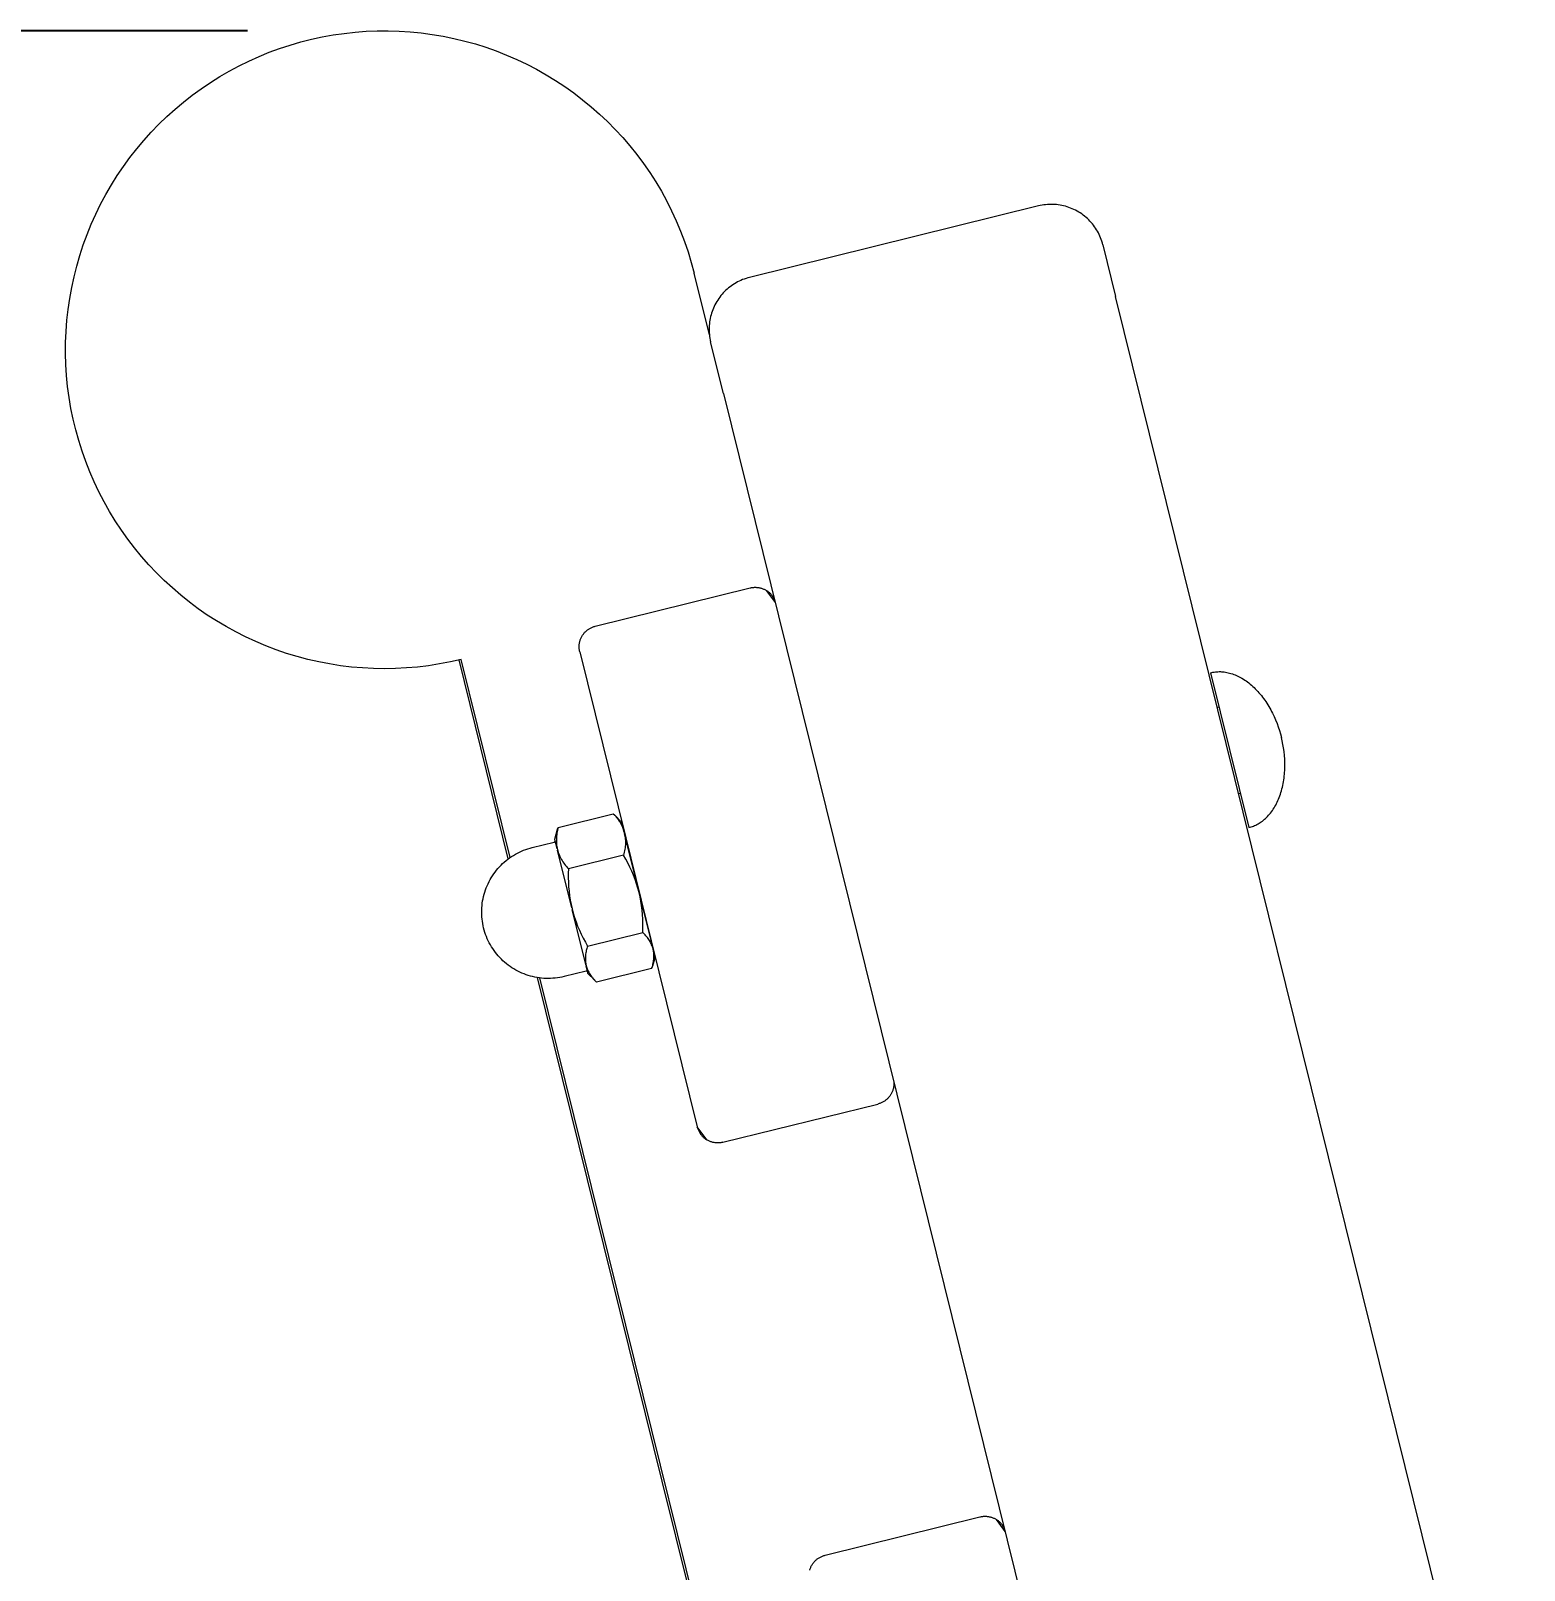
# Model space of a CAD drawing. Header units: inches. Extents: x -10 to 169, y -3 to 129.
# Drawn here: x 131.64 to 137.17, y 123.73 to 129.43 of the extents above; entities that cross this region are included whole.
import ezdxf

# ---------------------------------------------------------------- set-up
doc = ezdxf.new("R2010")
doc.units = ezdxf.units.IN
doc.layers.add('ZANO_R', color=7, linetype='Continuous', lineweight=0)
doc.layers.add('ZANO_W', color=1, linetype='Continuous', lineweight=0)
doc.styles.get("Standard").update_dxf_attribs({"font": 'arial.ttf'})
doc.dimstyles.new('amerykanie', dxfattribs={"dimtxt": 50, "dimasz": 50, "dimexe": 0.5, "dimexo": 0.5, "dimgap": 1, "dimtad": 1, "dimdec": 0, "dimzin": 0, "dimlunit": 5, "dimtxsty": 'Standard', "dimcen": 0.09, "dimclrd": 1, "dimclre": 1, "dimclrt": 1, "dimazin": 0, "dimtfac": 1, "dimtdec": 0, "dimtmove": 0, "dimatfit": 3, "dimfxl": 1, "dimtzin": 0, "dimarcsym": 1})

# ---------------------------------------------------------------- blocks, each defined once
blk = doc.blocks.new('*D356')
at = {"layer": 'ZANO_W', "color": 1, "lineweight": -2}
for p, q in [((132.4408, 129.4297), (128.9083, 129.4297)), ((129.4083, 98.5352), (129.4083, 128.4297)), ((131.3782, 97.5352), (128.9083, 97.5352))]:
    blk.add_line(p, q, dxfattribs=at)
at = {"layer": 'ZANO_W', "color": 1}
for points in [[(129.575, 128.4297), (129.2416, 128.4297), (129.4083, 129.4297)], [(129.2416, 98.5352), (129.575, 98.5352), (129.4083, 97.5352)]]:
    blk.add_solid(points, dxfattribs=at)
at = {"layer": 'ZANO_W', "color": 1, "insert": (128.0675, 113.4825), "char_height": 1.625, "attachment_point": 5, "rotation": 90}
blk.add_mtext('31 7/8', dxfattribs=at)

msp = doc.modelspace()

# ---------------------------------------------------------------- linework, layer by layer
at = {"layer": 'ZANO_R'}
for p, q in [((132.59825, 129.37706), (132.63755, 129.38849)), ((132.63755, 129.38849), (132.67722, 129.39855)), ((132.67722, 129.39855), (132.71721, 129.40722)), ((132.71721, 129.40722), (132.75748, 129.41451)), ((132.75748, 129.41451), (132.79798, 129.4204)), ((132.79798, 129.4204), (132.83865, 129.42488)), ((132.83865, 129.42488), (132.87946, 129.42795)), ((132.87946, 129.42795), (132.92035, 129.4296)), ((132.92035, 129.4296), (132.96127, 129.42984)), ((132.96127, 129.42984), (133.00218, 129.42866)), ((133.00218, 129.42866), (133.04302, 129.42606)), ((133.04302, 129.42606), (133.08374, 129.42205)), ((133.08374, 129.42205), (133.12431, 129.41663)), ((133.12431, 129.41663), (133.16466, 129.40981)), ((133.16466, 129.40981), (133.20475, 129.40159)), ((133.20475, 129.40159), (133.24453, 129.39199)), ((133.24453, 129.39199), (133.28395, 129.38102)), ((132.44573, 129.31797), (132.48307, 129.33472)), ((132.48307, 129.33472), (132.52097, 129.35016)), ((132.52097, 129.35016), (132.55938, 129.36428)), ((132.55938, 129.36428), (132.59825, 129.37706)), ((133.28395, 129.38102), (133.32298, 129.36869)), ((133.32298, 129.36869), (133.36155, 129.35501)), ((133.36155, 129.35501), (133.39962, 129.34001)), ((133.39962, 129.34001), (133.43715, 129.3237)), ((132.3375, 129.26013), (132.3729, 129.28065)), ((132.3729, 129.28065), (132.40899, 129.29995)), ((132.40899, 129.29995), (132.44573, 129.31797)), ((133.43715, 129.3237), (133.47409, 129.30609)), ((133.47409, 129.30609), (133.51041, 129.28722)), ((133.51041, 129.28722), (133.54604, 129.2671)), ((132.23586, 129.19136), (132.26894, 129.21545)), ((132.26894, 129.21545), (132.30283, 129.23838)), ((132.30283, 129.23838), (132.3375, 129.26013)), ((133.54604, 129.2671), (133.58096, 129.24576)), ((133.58096, 129.24576), (133.61512, 129.22322)), ((133.61512, 129.22322), (133.64847, 129.19951)), ((132.1723, 129.13981), (132.20363, 129.16613)), ((132.20363, 129.16613), (132.23586, 129.19136)), ((133.64847, 129.19951), (133.68099, 129.17466)), ((133.68099, 129.17466), (133.71262, 129.1487)), ((132.11246, 129.08398), (132.1419, 129.11241)), ((132.1419, 129.11241), (132.1723, 129.13981)), ((133.71262, 129.1487), (133.74333, 129.12166)), ((133.74333, 129.12166), (133.77309, 129.09357)), ((132.05664, 129.02415), (132.08403, 129.05455)), ((132.08403, 129.05455), (132.11246, 129.08398)), ((133.77309, 129.09357), (133.80186, 129.06446)), ((133.80186, 129.06446), (133.82961, 129.03438)), ((132.00509, 128.96059), (132.03031, 128.99282)), ((132.03031, 128.99282), (132.05664, 129.02415)), ((133.82961, 129.03438), (133.85629, 129.00336)), ((133.85629, 129.00336), (133.88189, 128.97142)), ((131.981, 128.92751), (132.00509, 128.96059)), ((133.88189, 128.97142), (133.90636, 128.93862)), ((133.90636, 128.93862), (133.92968, 128.905)), ((131.93632, 128.85895), (131.95806, 128.89362)), ((131.95806, 128.89362), (131.981, 128.92751)), ((133.92968, 128.905), (133.95182, 128.87058)), ((131.8965, 128.78746), (131.91579, 128.82355)), ((131.91579, 128.82355), (131.93632, 128.85895)), ((133.95182, 128.87058), (133.97276, 128.83542)), ((133.97276, 128.83542), (133.99247, 128.79955)), ((131.87847, 128.75072), (131.8965, 128.78746)), ((133.99247, 128.79955), (134.01092, 128.76303)), ((134.01092, 128.76303), (134.0281, 128.72588)), ((135.36924, 128.78139), (134.29914, 128.51663)), ((135.37579, 128.78289), (135.36924, 128.78139)), ((135.38239, 128.78417), (135.37579, 128.78289)), ((135.38903, 128.78522), (135.38239, 128.78417)), ((135.3957, 128.78604), (135.38903, 128.78522)), ((135.40239, 128.78664), (135.3957, 128.78604)), ((135.40911, 128.78701), (135.40239, 128.78664)), ((135.41583, 128.78715), (135.40911, 128.78701)), ((135.42255, 128.78706), (135.41583, 128.78715)), ((135.42926, 128.78674), (135.42255, 128.78706)), ((135.43596, 128.78619), (135.42926, 128.78674)), ((135.44264, 128.78541), (135.43596, 128.78619)), ((135.44928, 128.7844), (135.44264, 128.78541)), ((135.45589, 128.78317), (135.44928, 128.7844)), ((135.46245, 128.78171), (135.45589, 128.78317)), ((135.46896, 128.78003), (135.46245, 128.78171)), ((135.47541, 128.77813), (135.46896, 128.78003)), ((135.48179, 128.77601), (135.47541, 128.77813)), ((135.48809, 128.77368), (135.48179, 128.77601)), ((135.49431, 128.77113), (135.48809, 128.77368)), ((135.50044, 128.76836), (135.49431, 128.77113)), ((135.50647, 128.7654), (135.50044, 128.76836)), ((135.51239, 128.76222), (135.50647, 128.7654)), ((135.51821, 128.75885), (135.51239, 128.76222)), ((135.5239, 128.75528), (135.51821, 128.75885)), ((131.84628, 128.67548), (131.86172, 128.71338)), ((131.86172, 128.71338), (131.87847, 128.75072)), ((134.0281, 128.72588), (134.04397, 128.68817)), ((135.52947, 128.75152), (135.5239, 128.75528)), ((135.53491, 128.74757), (135.52947, 128.75152)), ((135.54021, 128.74343), (135.53491, 128.74757)), ((135.54537, 128.73912), (135.54021, 128.74343)), ((135.55037, 128.73463), (135.54537, 128.73912)), ((135.55522, 128.72998), (135.55037, 128.73463)), ((135.55991, 128.72516), (135.55522, 128.72998)), ((135.56443, 128.72019), (135.55991, 128.72516)), ((135.56878, 128.71506), (135.56443, 128.72019)), ((135.57295, 128.70979), (135.56878, 128.71506)), ((135.57694, 128.70438), (135.57295, 128.70979)), ((135.58074, 128.69884), (135.57694, 128.70438)), ((131.83216, 128.63707), (131.84628, 128.67548)), ((134.04397, 128.68817), (134.05854, 128.64992)), ((134.05854, 128.64992), (134.07176, 128.6112)), ((135.58435, 128.69317), (135.58074, 128.69884)), ((135.58776, 128.68738), (135.58435, 128.69317)), ((135.59098, 128.68148), (135.58776, 128.68738)), ((135.59399, 128.67547), (135.59098, 128.68148)), ((135.59679, 128.66936), (135.59399, 128.67547)), ((135.59939, 128.66316), (135.59679, 128.66936)), ((135.60177, 128.65687), (135.59939, 128.66316)), ((135.60393, 128.65051), (135.60177, 128.65687)), ((135.60588, 128.64407), (135.60393, 128.65051)), ((135.60761, 128.63758), (135.60588, 128.64407)), ((131.80795, 128.5589), (131.81938, 128.5982)), ((131.81938, 128.5982), (131.83216, 128.63707)), ((134.07176, 128.6112), (134.08364, 128.57203)), ((135.60763, 128.63748), (135.60761, 128.63758)), ((135.60763, 128.63748), (135.65488, 128.44649)), ((131.7979, 128.51923), (131.80795, 128.5589)), ((134.08364, 128.57203), (134.09416, 128.53249)), ((134.1508, 128.30354), (134.09416, 128.53249)), ((131.78193, 128.43897), (131.78922, 128.47924)), ((131.78922, 128.47924), (131.7979, 128.51923)), ((134.21653, 128.47345), (134.21156, 128.46893)), ((134.22166, 128.4778), (134.21653, 128.47345)), ((134.22693, 128.48197), (134.22166, 128.4778)), ((134.23234, 128.48596), (134.22693, 128.48197)), ((134.23788, 128.48976), (134.23234, 128.48596)), ((134.24355, 128.49337), (134.23788, 128.48976)), ((134.24934, 128.49679), (134.24355, 128.49337)), ((134.25524, 128.5), (134.24934, 128.49679)), ((134.26125, 128.50301), (134.25524, 128.5)), ((134.26736, 128.50582), (134.26125, 128.50301)), ((134.27356, 128.50841), (134.26736, 128.50582)), ((134.27985, 128.51079), (134.27356, 128.50841)), ((134.28621, 128.51296), (134.27985, 128.51079)), ((134.29265, 128.5149), (134.28621, 128.51296)), ((134.29914, 128.51663), (134.29265, 128.5149)), ((131.77604, 128.39847), (131.78193, 128.43897)), ((134.1745, 128.42141), (134.17132, 128.41549)), ((134.17787, 128.42723), (134.1745, 128.42141)), ((134.18144, 128.43292), (134.17787, 128.42723)), ((134.1852, 128.43849), (134.18144, 128.43292)), ((134.18915, 128.44393), (134.1852, 128.43849)), ((134.19329, 128.44923), (134.18915, 128.44393)), ((134.1976, 128.45439), (134.19329, 128.44923)), ((134.20209, 128.45939), (134.1976, 128.45439)), ((134.20674, 128.46424), (134.20209, 128.45939)), ((134.21156, 128.46893), (134.20674, 128.46424)), ((137.1678, 122.33166), (135.65488, 128.44649)), ((131.77156, 128.3578), (131.77604, 128.39847)), ((134.15355, 128.36491), (134.15232, 128.3583)), ((134.15501, 128.37147), (134.15355, 128.36491)), ((134.15669, 128.37798), (134.15501, 128.37147)), ((134.15859, 128.38443), (134.15669, 128.37798)), ((134.16071, 128.39081), (134.15859, 128.38443)), ((134.16304, 128.39711), (134.16071, 128.39081)), ((134.16559, 128.40333), (134.16304, 128.39711)), ((134.16836, 128.40946), (134.16559, 128.40333)), ((134.17132, 128.41549), (134.16836, 128.40946)), ((131.76684, 128.2761), (131.76849, 128.31699)), ((131.76849, 128.31699), (131.77156, 128.3578)), ((134.14966, 128.33157), (134.14957, 128.32485)), ((134.14957, 128.32485), (134.14971, 128.31813)), ((134.14998, 128.33828), (134.14966, 128.33157)), ((134.14971, 128.31813), (134.15008, 128.31142)), ((134.15053, 128.34498), (134.14998, 128.33828)), ((134.15008, 128.31142), (134.15068, 128.30472)), ((134.15131, 128.35166), (134.15053, 128.34498)), ((134.15068, 128.30472), (134.1515, 128.29805)), ((134.15232, 128.3583), (134.15131, 128.35166)), ((131.7666, 128.23518), (131.76684, 128.2761)), ((134.1515, 128.29805), (134.15255, 128.29141)), ((134.15255, 128.29141), (134.15383, 128.28481)), ((134.15383, 128.28481), (134.15533, 128.27826)), ((134.20261, 128.08717), (134.15533, 128.27826)), ((131.76778, 128.19427), (131.7666, 128.23518)), ((131.77038, 128.15343), (131.76778, 128.19427)), ((131.77439, 128.1127), (131.77038, 128.15343)), ((131.77981, 128.07214), (131.77439, 128.1127)), ((134.20261, 128.08717), (135.71552, 121.97234)), ((131.78663, 128.03179), (131.77981, 128.07214)), ((131.79485, 127.9917), (131.78663, 128.03179)), ((131.80445, 127.95192), (131.79485, 127.9917)), ((131.81542, 127.91249), (131.80445, 127.95192)), ((131.82775, 127.87347), (131.81542, 127.91249)), ((131.84142, 127.8349), (131.82775, 127.87347)), ((131.85643, 127.79683), (131.84142, 127.8349)), ((131.87274, 127.7593), (131.85643, 127.79683)), ((131.89034, 127.72235), (131.87274, 127.7593)), ((131.90922, 127.68604), (131.89034, 127.72235)), ((131.92934, 127.65041), (131.90922, 127.68604)), ((131.95068, 127.61549), (131.92934, 127.65041)), ((131.97322, 127.58133), (131.95068, 127.61549)), ((131.99693, 127.54798), (131.97322, 127.58133)), ((132.02178, 127.51546), (131.99693, 127.54798)), ((132.04774, 127.48383), (132.02178, 127.51546)), ((132.07478, 127.45311), (132.04774, 127.48383)), ((132.10287, 127.42335), (132.07478, 127.45311)), ((132.13197, 127.39458), (132.10287, 127.42335)), ((132.16205, 127.36684), (132.13197, 127.39458)), ((132.19308, 127.34015), (132.16205, 127.36684)), ((132.22501, 127.31456), (132.19308, 127.34015)), ((133.72813, 127.22521), (134.3014, 127.36704)), ((134.3014, 127.36704), (134.30402, 127.36764)), ((134.30402, 127.36764), (134.30666, 127.36815)), ((134.30666, 127.36815), (134.30931, 127.36857)), ((134.30931, 127.36857), (134.31198, 127.3689)), ((134.31198, 127.3689), (134.31466, 127.36914)), ((134.31466, 127.36914), (134.31734, 127.36929)), ((134.31734, 127.36929), (134.32003, 127.36935)), ((134.32003, 127.36935), (134.32272, 127.36931)), ((134.32272, 127.36931), (134.3254, 127.36918)), ((134.3254, 127.36918), (134.32808, 127.36896)), ((134.32808, 127.36896), (134.33075, 127.36865)), ((134.33075, 127.36865), (134.33341, 127.36825)), ((134.33341, 127.36825), (134.33606, 127.36775)), ((134.33606, 127.36775), (134.33868, 127.36717)), ((134.33868, 127.36717), (134.34128, 127.3665)), ((134.34128, 127.3665), (134.34386, 127.36574)), ((134.34386, 127.36574), (134.34641, 127.36489)), ((134.34641, 127.36489), (134.34894, 127.36396)), ((134.34894, 127.36396), (134.35142, 127.36294)), ((134.35142, 127.36294), (134.35387, 127.36183)), ((134.35387, 127.36183), (134.35629, 127.36064)), ((134.35629, 127.36064), (134.35866, 127.35938)), ((134.35866, 127.35938), (134.36098, 127.35803)), ((134.36098, 127.35803), (134.39414, 127.31304)), ((134.36325, 127.3566), (134.36098, 127.35803)), ((134.36547, 127.3551), (134.36325, 127.3566)), ((134.36764, 127.35353), (134.36547, 127.3551)), ((134.36976, 127.35188), (134.36764, 127.35353)), ((134.37182, 127.35016), (134.36976, 127.35188)), ((134.37381, 127.34837), (134.37182, 127.35016)), ((134.37575, 127.34652), (134.37381, 127.34837)), ((134.37762, 127.3446), (134.37575, 127.34652)), ((134.37942, 127.34262), (134.37762, 127.3446)), ((134.38116, 127.34058), (134.37942, 127.34262)), ((134.38282, 127.33848), (134.38116, 127.34058)), ((134.38442, 127.33632), (134.38282, 127.33848)), ((134.38594, 127.33411), (134.38442, 127.33632)), ((134.38738, 127.33185), (134.38594, 127.33411)), ((132.25781, 127.29009), (132.22501, 127.31456)), ((132.29144, 127.26676), (132.25781, 127.29009)), ((134.38874, 127.32954), (134.38738, 127.33185)), ((134.39003, 127.32719), (134.38874, 127.32954)), ((134.39124, 127.3248), (134.39003, 127.32719)), ((132.32585, 127.24462), (132.29144, 127.26676)), ((132.36101, 127.22368), (132.32585, 127.24462)), ((132.39688, 127.20398), (132.36101, 127.22368)), ((133.71055, 127.21854), (133.71296, 127.21975)), ((133.71296, 127.21975), (133.7154, 127.22087)), ((133.7154, 127.22087), (133.71789, 127.22191)), ((133.71789, 127.22191), (133.7204, 127.22287)), ((133.7204, 127.22287), (133.72295, 127.22374)), ((133.72295, 127.22374), (133.72553, 127.22451)), ((133.72553, 127.22451), (133.72813, 127.22521)), ((132.43341, 127.18552), (132.39688, 127.20398)), ((132.47055, 127.16835), (132.43341, 127.18552)), ((132.50827, 127.15247), (132.47055, 127.16835)), ((133.66939, 127.1618), (133.66988, 127.16444)), ((133.66988, 127.16444), (133.67045, 127.16706)), ((133.67045, 127.16706), (133.67112, 127.16965)), ((133.67112, 127.16965), (133.67188, 127.17224)), ((133.67188, 127.17224), (133.67273, 127.17479)), ((133.67273, 127.17479), (133.67366, 127.17732)), ((133.67366, 127.17732), (133.67468, 127.17981)), ((133.67468, 127.17981), (133.67578, 127.18226)), ((133.67578, 127.18226), (133.67697, 127.18468)), ((133.67697, 127.18468), (133.67824, 127.18706)), ((133.67824, 127.18706), (133.67958, 127.18938)), ((133.67958, 127.18938), (133.68101, 127.19167)), ((133.68101, 127.19167), (133.68252, 127.1939)), ((133.68252, 127.1939), (133.6841, 127.19608)), ((133.6841, 127.19608), (133.68575, 127.1982)), ((133.68575, 127.1982), (133.68748, 127.20027)), ((133.68748, 127.20027), (133.68927, 127.20227)), ((133.68927, 127.20227), (133.69113, 127.20422)), ((133.69113, 127.20422), (133.69306, 127.2061)), ((133.69306, 127.2061), (133.69505, 127.20791)), ((133.69505, 127.20791), (133.6971, 127.20965)), ((133.6971, 127.20965), (133.69921, 127.21132)), ((133.69921, 127.21132), (133.70138, 127.21292)), ((133.70138, 127.21292), (133.7036, 127.21444)), ((133.7036, 127.21444), (133.70587, 127.21589)), ((133.70587, 127.21589), (133.70819, 127.21726)), ((133.70819, 127.21726), (133.71055, 127.21854)), ((132.54651, 127.13791), (132.50827, 127.15247)), ((132.58524, 127.12468), (132.54651, 127.13791)), ((132.6244, 127.1128), (132.58524, 127.12468)), ((132.66395, 127.10228), (132.6244, 127.1128)), ((133.6683, 127.14845), (133.66834, 127.15113)), ((133.66836, 127.14577), (133.6683, 127.14845)), ((133.66834, 127.15113), (133.66846, 127.15381)), ((133.66851, 127.14309), (133.66836, 127.14577)), ((133.66846, 127.15381), (133.66868, 127.15648)), ((133.66875, 127.14042), (133.66851, 127.14309)), ((133.66868, 127.15648), (133.66899, 127.15915)), ((133.66908, 127.13776), (133.66875, 127.14042)), ((133.66899, 127.15915), (133.66939, 127.1618)), ((133.6695, 127.13511), (133.66908, 127.13776)), ((133.67001, 127.13247), (133.6695, 127.13511)), ((133.67061, 127.12986), (133.67001, 127.13247)), ((133.67061, 127.12986), (133.84081, 126.44194)), ((132.70384, 127.09314), (132.66395, 127.10228)), ((132.74402, 127.08539), (132.70384, 127.09314)), ((132.78445, 127.07904), (132.74402, 127.08539)), ((132.82507, 127.07409), (132.78445, 127.07904)), ((132.86584, 127.07055), (132.82507, 127.07409)), ((132.90671, 127.06842), (132.86584, 127.07055)), ((132.94762, 127.06771), (132.90671, 127.06842)), ((132.98854, 127.06842), (132.94762, 127.06771)), ((133.02941, 127.07054), (132.98854, 127.06842)), ((133.07018, 127.07409), (133.02941, 127.07054)), ((133.1108, 127.07904), (133.07018, 127.07409)), ((133.15123, 127.08539), (133.1108, 127.07904)), ((133.19141, 127.09314), (133.15123, 127.08539)), ((133.2313, 127.10228), (133.19141, 127.09314)), ((133.40573, 126.36373), (133.22348, 127.10035)), ((133.41277, 126.36883), (133.2313, 127.10228)), ((136.00665, 127.05315), (136.0109, 127.05413)), ((136.00665, 127.05315), (136.14851, 126.47989)), ((136.0109, 127.05413), (136.01523, 127.05497)), ((136.01523, 127.05497), (136.01963, 127.05567)), ((136.01963, 127.05567), (136.0241, 127.05624)), ((136.0241, 127.05624), (136.02863, 127.05665)), ((136.02863, 127.05665), (136.03323, 127.05691)), ((136.03323, 127.05691), (136.03789, 127.05702)), ((136.03789, 127.05702), (136.0426, 127.05697)), ((136.0426, 127.05697), (136.04737, 127.05675)), ((136.04737, 127.05675), (136.05219, 127.05637)), ((136.05219, 127.05637), (136.05705, 127.05582)), ((136.05705, 127.05582), (136.06196, 127.05509)), ((136.06196, 127.05509), (136.06691, 127.0542)), ((136.06691, 127.0542), (136.0719, 127.05312)), ((136.0719, 127.05312), (136.07692, 127.05187)), ((136.07692, 127.05187), (136.08196, 127.05043)), ((136.08196, 127.05043), (136.08703, 127.04881)), ((136.08703, 127.04881), (136.09212, 127.04701)), ((136.09212, 127.04701), (136.09722, 127.04502)), ((136.09722, 127.04502), (136.10233, 127.04285)), ((136.10233, 127.04285), (136.10745, 127.04049)), ((136.10745, 127.04049), (136.11256, 127.03794)), ((136.11256, 127.03794), (136.11767, 127.03521)), ((136.11767, 127.03521), (136.12277, 127.0323)), ((136.12277, 127.0323), (136.12785, 127.02921)), ((136.12785, 127.02921), (136.13291, 127.02593)), ((136.13291, 127.02593), (136.13795, 127.02248)), ((136.13795, 127.02248), (136.14295, 127.01885)), ((136.14295, 127.01885), (136.14792, 127.01505)), ((136.14792, 127.01505), (136.15284, 127.01107)), ((136.15284, 127.01107), (136.15771, 127.00693)), ((136.15771, 127.00693), (136.16254, 127.00263)), ((136.16254, 127.00263), (136.16731, 126.99817)), ((136.16731, 126.99817), (136.17201, 126.99356)), ((136.17201, 126.99356), (136.17665, 126.9888)), ((136.17665, 126.9888), (136.18122, 126.98389)), ((136.18122, 126.98389), (136.18571, 126.97885)), ((136.18571, 126.97885), (136.19013, 126.97367)), ((136.19013, 126.97367), (136.19446, 126.96837)), ((136.19446, 126.96837), (136.1987, 126.96294)), ((136.1987, 126.96294), (136.20285, 126.95741)), ((136.20285, 126.95741), (136.20691, 126.95176)), ((136.20691, 126.95176), (136.21088, 126.94601)), ((136.21088, 126.94601), (136.21474, 126.94017)), ((136.21474, 126.94017), (136.2185, 126.93424)), ((136.2185, 126.93424), (136.22215, 126.92823)), ((136.03123, 126.92539), (136.03786, 126.92703)), ((136.22215, 126.92823), (136.2257, 126.92215)), ((136.2257, 126.92215), (136.22914, 126.91599)), ((136.22914, 126.91599), (136.23247, 126.90978)), ((136.23247, 126.90978), (136.23568, 126.90351)), ((136.23568, 126.90351), (136.24177, 126.89085)), ((136.24177, 126.89085), (136.2474, 126.87805)), ((136.2474, 126.87805), (136.25257, 126.86517)), ((136.25257, 126.86517), (136.25727, 126.85226)), ((136.25727, 126.85226), (136.26152, 126.83937)), ((136.26152, 126.83937), (136.26531, 126.82654)), ((136.26531, 126.82654), (136.26866, 126.81381)), ((136.27164, 126.80098), (136.26866, 126.81381)), ((136.27427, 126.78786), (136.27164, 126.80098)), ((136.27652, 126.77448), (136.27427, 126.78786)), ((136.27838, 126.76086), (136.27652, 126.77448)), ((136.27982, 126.74706), (136.27838, 126.76086)), ((136.28081, 126.73311), (136.27982, 126.74706)), ((136.28133, 126.71907), (136.28081, 126.73311)), ((136.2814, 126.71203), (136.28133, 126.71907)), ((136.28136, 126.70498), (136.2814, 126.71203)), ((136.27511, 126.64248), (136.27633, 126.64925)), ((136.27633, 126.64925), (136.27742, 126.65609)), ((136.27742, 126.65609), (136.27838, 126.66298)), ((136.27838, 126.66298), (136.2792, 126.66991)), ((136.2792, 126.66991), (136.2799, 126.67688)), ((136.2799, 126.67688), (136.28046, 126.68388)), ((136.28046, 126.68388), (136.28089, 126.6909)), ((136.28089, 126.6909), (136.28119, 126.69793)), ((136.28119, 126.69793), (136.28136, 126.70498)), ((136.1173, 126.60601), (136.11066, 126.60436)), ((136.26059, 126.59122), (136.26285, 126.59728)), ((136.26285, 126.59728), (136.26499, 126.60345)), ((136.26499, 126.60345), (136.267, 126.60972)), ((136.267, 126.60972), (136.26888, 126.6161)), ((136.26888, 126.6161), (136.27064, 126.62257)), ((136.27064, 126.62257), (136.27226, 126.62913)), ((136.27226, 126.62913), (136.27375, 126.63576)), ((136.27375, 126.63576), (136.27511, 126.64248)), ((136.22835, 126.53363), (136.23178, 126.5381)), ((136.23178, 126.5381), (136.23512, 126.54274)), ((136.23512, 126.54274), (136.23836, 126.54753)), ((136.23836, 126.54753), (136.24151, 126.55249)), ((136.24151, 126.55249), (136.24457, 126.5576)), ((136.24457, 126.5576), (136.24751, 126.56285)), ((136.24751, 126.56285), (136.25036, 126.56826)), ((136.25036, 126.56826), (136.25309, 126.5738)), ((136.25309, 126.5738), (136.25571, 126.57948)), ((136.25571, 126.57948), (136.25821, 126.58529)), ((136.25821, 126.58529), (136.26059, 126.59122)), ((133.58873, 126.47353), (133.59085, 126.48044)), ((133.59085, 126.48044), (133.58935, 126.47511)), ((133.59085, 126.48044), (133.79489, 126.53093)), ((133.79489, 126.53093), (133.79998, 126.52581)), ((133.79489, 126.53093), (133.79869, 126.52691)), ((133.79869, 126.52691), (133.80237, 126.52277)), ((133.79998, 126.52581), (133.82653, 126.49822)), ((133.80237, 126.52277), (133.8059, 126.51851)), ((133.8059, 126.51851), (133.80928, 126.51413)), ((133.80928, 126.51413), (133.81252, 126.50964)), ((133.81252, 126.50964), (133.81561, 126.50505)), ((133.81561, 126.50505), (133.81854, 126.50035)), ((133.81854, 126.50035), (133.82131, 126.49556)), ((133.82131, 126.49556), (133.82392, 126.49068)), ((133.82392, 126.49068), (133.82637, 126.48571)), ((133.82637, 126.48571), (133.82865, 126.48067)), ((133.83549, 126.46202), (133.82653, 126.49822)), ((133.82865, 126.48067), (133.83075, 126.47555)), ((136.14851, 126.47989), (136.15274, 126.48101)), ((136.15274, 126.48101), (136.15696, 126.48228)), ((136.15696, 126.48228), (136.16118, 126.48371)), ((136.16118, 126.48371), (136.16539, 126.4853)), ((136.16539, 126.4853), (136.1696, 126.48705)), ((136.1696, 126.48705), (136.17379, 126.48896)), ((136.17379, 126.48896), (136.17795, 126.49103)), ((136.17795, 126.49103), (136.1821, 126.49328)), ((136.1821, 126.49328), (136.18621, 126.49569)), ((136.18621, 126.49569), (136.1903, 126.49828)), ((136.1903, 126.49828), (136.19435, 126.50104)), ((136.19435, 126.50104), (136.19835, 126.50397)), ((136.19835, 126.50397), (136.20231, 126.50707)), ((136.20231, 126.50707), (136.20622, 126.51035)), ((136.20622, 126.51035), (136.21008, 126.5138)), ((136.21008, 126.5138), (136.21387, 126.51742)), ((136.21387, 126.51742), (136.2176, 126.52122)), ((136.2176, 126.52122), (136.22126, 126.52519)), ((136.22126, 126.52519), (136.22484, 126.52932)), ((136.22484, 126.52932), (136.22835, 126.53363)), ((133.49449, 126.40591), (133.57589, 126.42606)), ((133.57589, 126.42606), (133.57605, 126.4261)), ((133.57605, 126.4261), (133.57621, 126.42615)), ((133.57621, 126.42615), (133.57636, 126.4262)), ((133.57636, 126.4262), (133.57652, 126.42626)), ((133.57652, 126.42626), (133.57667, 126.42632)), ((133.57667, 126.42632), (133.57682, 126.42639)), ((133.57682, 126.42639), (133.57696, 126.42647)), ((133.57696, 126.42647), (133.57711, 126.42654)), ((133.57711, 126.42654), (133.57725, 126.42663)), ((133.57725, 126.42663), (133.57739, 126.42672)), ((133.57739, 126.42672), (133.57752, 126.42681)), ((133.57752, 126.42681), (133.57765, 126.42691)), ((133.57765, 126.42691), (133.57778, 126.42701)), ((133.57778, 126.42701), (133.57791, 126.42712)), ((133.57791, 126.42712), (133.57803, 126.42723)), ((133.57803, 126.42723), (133.57814, 126.42735)), ((133.57812, 126.43675), (133.58873, 126.47353)), ((133.58707, 126.40054), (133.57812, 126.43674)), ((133.57814, 126.42735), (133.57826, 126.42747)), ((133.57826, 126.42747), (133.57836, 126.42759)), ((133.57836, 126.42759), (133.57847, 126.42772)), ((133.57847, 126.42772), (133.57857, 126.42785)), ((133.57857, 126.42785), (133.57866, 126.42798)), ((133.57866, 126.42798), (133.57875, 126.42812)), ((133.57875, 126.42812), (133.57884, 126.42826)), ((133.57884, 126.42826), (133.57892, 126.4284)), ((133.57892, 126.4284), (133.57899, 126.42855)), ((133.57899, 126.42855), (133.57906, 126.4287)), ((133.57906, 126.4287), (133.57913, 126.42885)), ((133.57913, 126.42885), (133.57919, 126.429)), ((133.57919, 126.429), (133.57924, 126.42916)), ((133.57924, 126.42916), (133.57929, 126.42931)), ((133.57929, 126.42931), (133.57934, 126.42947)), ((133.57934, 126.42947), (133.57937, 126.42963)), ((133.57937, 126.42963), (133.57941, 126.42979)), ((133.57941, 126.42979), (133.57943, 126.42995)), ((133.57943, 126.42995), (133.57945, 126.43012)), ((133.57945, 126.43012), (133.57947, 126.43028)), ((133.57947, 126.43094), (133.57946, 126.4311)), ((133.57948, 126.43077), (133.57947, 126.43094)), ((133.57947, 126.43028), (133.57948, 126.43044)), ((133.57948, 126.43061), (133.57948, 126.43077)), ((133.57948, 126.43044), (133.57948, 126.43061)), ((133.58397, 126.43684), (133.58394, 126.43131)), ((133.58394, 126.43131), (133.58409, 126.42578)), ((133.58419, 126.44237), (133.58397, 126.43684)), ((133.58409, 126.42578), (133.58443, 126.42026)), ((133.58459, 126.44789), (133.58419, 126.44237)), ((133.58518, 126.45339), (133.58459, 126.44789)), ((133.58595, 126.45887), (133.58518, 126.45339)), ((133.5869, 126.46432), (133.58595, 126.45887)), ((133.58804, 126.46974), (133.5869, 126.46432)), ((133.58935, 126.47511), (133.58804, 126.46974)), ((133.83075, 126.47555), (133.83269, 126.47036)), ((133.83269, 126.47036), (133.83445, 126.46511)), ((133.83445, 126.46511), (133.83603, 126.45981)), ((133.83603, 126.45981), (133.8371, 126.45438)), ((133.88935, 126.24437), (133.83655, 126.45771)), ((133.8371, 126.45438), (133.83799, 126.44892)), ((133.83799, 126.44892), (133.8387, 126.44343)), ((133.8387, 126.44343), (133.83922, 126.43792)), ((133.83922, 126.43792), (133.83956, 126.43239)), ((133.83968, 126.42132), (133.83946, 126.41579)), ((133.83956, 126.43239), (133.83971, 126.42686)), ((133.83971, 126.42686), (133.83968, 126.42132)), ((133.84081, 126.44194), (133.93537, 126.05976)), ((133.40422, 126.36259), (133.41099, 126.36757)), ((133.41099, 126.36757), (133.41792, 126.37233)), ((133.41792, 126.37233), (133.425, 126.37684)), ((133.425, 126.37684), (133.43224, 126.38111)), ((133.43224, 126.38111), (133.43962, 126.38512)), ((133.43962, 126.38512), (133.44713, 126.38889)), ((133.44713, 126.38889), (133.45477, 126.3924)), ((133.45477, 126.3924), (133.46252, 126.39564)), ((133.46252, 126.39564), (133.47037, 126.39861)), ((133.47037, 126.39861), (133.47833, 126.40132)), ((133.47833, 126.40132), (133.48637, 126.40375)), ((133.48637, 126.40375), (133.49449, 126.40591)), ((133.58443, 126.42026), (133.58495, 126.41475)), ((133.58495, 126.41475), (133.58565, 126.40926)), ((133.58565, 126.40926), (133.58654, 126.4038)), ((133.58654, 126.4038), (133.58761, 126.39837)), ((133.58762, 126.39833), (133.58921, 126.39303)), ((133.64101, 126.1826), (133.58814, 126.39623)), ((133.58921, 126.39303), (133.59097, 126.38778)), ((133.59097, 126.38778), (133.5929, 126.3826)), ((133.5929, 126.3826), (133.59501, 126.37748)), ((133.59501, 126.37748), (133.59729, 126.37244)), ((133.59729, 126.37244), (133.59974, 126.36747)), ((133.59974, 126.36747), (133.60235, 126.36259)), ((133.83281, 126.37771), (133.62877, 126.32721)), ((133.8343, 126.38304), (133.83281, 126.37771)), ((133.84112, 126.36328), (133.83281, 126.37771)), ((133.83561, 126.38841), (133.8343, 126.38304)), ((133.83675, 126.39383), (133.83561, 126.38841)), ((133.8377, 126.39928), (133.83675, 126.39383)), ((133.83847, 126.40477), (133.8377, 126.39928)), ((133.83906, 126.41027), (133.83847, 126.40477)), ((133.83946, 126.41579), (133.83906, 126.41027)), ((133.85415, 126.38662), (133.85448, 126.3867)), ((133.34737, 126.30127), (133.35207, 126.30824)), ((133.35207, 126.30824), (133.35701, 126.31503)), ((133.35701, 126.31503), (133.36218, 126.32166)), ((133.36218, 126.32166), (133.36757, 126.32811)), ((133.36757, 126.32811), (133.37317, 126.33436)), ((133.37317, 126.33436), (133.37899, 126.34043)), ((133.37899, 126.34043), (133.38501, 126.34629)), ((133.38501, 126.34629), (133.39123, 126.35194)), ((133.39123, 126.35194), (133.39764, 126.35737)), ((133.39764, 126.35737), (133.40422, 126.36259)), ((133.60235, 126.36259), (133.60512, 126.3578)), ((133.60512, 126.3578), (133.60805, 126.3531)), ((133.60805, 126.3531), (133.61114, 126.34851)), ((133.61114, 126.34851), (133.61437, 126.34402)), ((133.61437, 126.34402), (133.61776, 126.33964)), ((133.61776, 126.33964), (133.62129, 126.33537)), ((133.62129, 126.33537), (133.62496, 126.33123)), ((133.62496, 126.33123), (133.62877, 126.32721)), ((133.62814, 126.31057), (133.62804, 126.29392)), ((133.62877, 126.32721), (133.62814, 126.31057)), ((133.84897, 126.34859), (133.84112, 126.36328)), ((133.85636, 126.33367), (133.84897, 126.34859)), ((133.86327, 126.31851), (133.85636, 126.33367)), ((133.8697, 126.30315), (133.86327, 126.31851)), ((133.32145, 126.24863), (133.32437, 126.25651)), ((133.32437, 126.25651), (133.32756, 126.26428)), ((133.32756, 126.26428), (133.33101, 126.27194)), ((133.33101, 126.27194), (133.33472, 126.27948)), ((133.33472, 126.27948), (133.33869, 126.28689)), ((133.33869, 126.28689), (133.34291, 126.29415)), ((133.34291, 126.29415), (133.34737, 126.30127)), ((133.62804, 126.29392), (133.62847, 126.27727)), ((133.62847, 126.27727), (133.62943, 126.26064)), ((133.62943, 126.26064), (133.63091, 126.24405)), ((133.87564, 126.28759), (133.8697, 126.30315)), ((133.88108, 126.27185), (133.87564, 126.28759)), ((133.88602, 126.25594), (133.88108, 126.27185)), ((133.89046, 126.23989), (133.88602, 126.25594)), ((133.30874, 126.19134), (133.30971, 126.19969)), ((133.30971, 126.19969), (133.31097, 126.208)), ((133.31097, 126.208), (133.31251, 126.21626)), ((133.31251, 126.21626), (133.31433, 126.22446)), ((133.31433, 126.22446), (133.31643, 126.2326)), ((133.31643, 126.2326), (133.3188, 126.24066)), ((133.3188, 126.24066), (133.32145, 126.24863)), ((133.63091, 126.24405), (133.63291, 126.22752)), ((133.63291, 126.22752), (133.63544, 126.21106)), ((133.63544, 126.21106), (133.63848, 126.19469)), ((133.63848, 126.19469), (133.64205, 126.17842)), ((133.89402, 126.22362), (133.89046, 126.23989)), ((133.94194, 126.03187), (133.8915, 126.23567)), ((133.89707, 126.20725), (133.89402, 126.22362)), ((133.89959, 126.19079), (133.89707, 126.20725)), ((133.30754, 126.16618), (133.30765, 126.17458)), ((133.30771, 126.15778), (133.30754, 126.16618)), ((133.30765, 126.17458), (133.30805, 126.18297)), ((133.30817, 126.14939), (133.30771, 126.15778)), ((133.30805, 126.18297), (133.30874, 126.19134)), ((133.30892, 126.14102), (133.30817, 126.14939)), ((133.30995, 126.13268), (133.30892, 126.14102)), ((133.64205, 126.17842), (133.64648, 126.16236)), ((133.69374, 125.96953), (133.64301, 126.17453)), ((133.64648, 126.16236), (133.65142, 126.14646)), ((133.65142, 126.14646), (133.65687, 126.13072)), ((133.9016, 126.17426), (133.89959, 126.19079)), ((133.90308, 126.15767), (133.9016, 126.17426)), ((133.90403, 126.14104), (133.90308, 126.15767)), ((133.90446, 126.12439), (133.90403, 126.14104)), ((133.31127, 126.12438), (133.30995, 126.13268)), ((133.31287, 126.11613), (133.31127, 126.12438)), ((133.31474, 126.10794), (133.31287, 126.11613)), ((133.3169, 126.09982), (133.31474, 126.10794)), ((133.31934, 126.09178), (133.3169, 126.09982)), ((133.32204, 126.08383), (133.31934, 126.09178)), ((133.32502, 126.07597), (133.32204, 126.08383)), ((133.65687, 126.13072), (133.6628, 126.11516)), ((133.6628, 126.11516), (133.66923, 126.0998)), ((133.66923, 126.0998), (133.67614, 126.08464)), ((133.67614, 126.08464), (133.68353, 126.06972)), ((133.6997, 126.0406), (133.90373, 126.0911)), ((133.90373, 126.0911), (133.90436, 126.10774)), ((133.90691, 126.08818), (133.90373, 126.0911)), ((133.90436, 126.10774), (133.90446, 126.12439)), ((133.91, 126.08516), (133.90691, 126.08818)), ((133.91298, 126.08203), (133.91, 126.08516)), ((133.91585, 126.07882), (133.91298, 126.08203)), ((133.32826, 126.06822), (133.32502, 126.07597)), ((133.33177, 126.06058), (133.32826, 126.06822)), ((133.33553, 126.05307), (133.33177, 126.06058)), ((133.33955, 126.04569), (133.33553, 126.05307)), ((133.34382, 126.03846), (133.33955, 126.04569)), ((133.34833, 126.03137), (133.34382, 126.03846)), ((133.35308, 126.02444), (133.34833, 126.03137)), ((133.35807, 126.01768), (133.35308, 126.02444)), ((133.68353, 126.06972), (133.69138, 126.05503)), ((133.69138, 126.05503), (133.6997, 126.0406)), ((133.69471, 126.02409), (133.6938, 126.01987)), ((133.69575, 126.02828), (133.69471, 126.02409)), ((133.69693, 126.03243), (133.69575, 126.02828)), ((133.69825, 126.03654), (133.69693, 126.03243)), ((133.6997, 126.0406), (133.69825, 126.03654)), ((133.91862, 126.0755), (133.91585, 126.07882)), ((133.92127, 126.0721), (133.91862, 126.0755)), ((133.92382, 126.06861), (133.92127, 126.0721)), ((133.92624, 126.06504), (133.92382, 126.06861)), ((133.92855, 126.0614), (133.92624, 126.06504)), ((133.93073, 126.05767), (133.92855, 126.0614)), ((133.93279, 126.05388), (133.93073, 126.05767)), ((133.93473, 126.05002), (133.93279, 126.05388)), ((133.9339, 126.06567), (133.93359, 126.06559)), ((133.93653, 126.0461), (133.93473, 126.05002)), ((133.93537, 126.05976), (134.10557, 125.37184)), ((133.9382, 126.04213), (133.93653, 126.0461)), ((133.93975, 126.0381), (133.9382, 126.04213)), ((133.94115, 126.03402), (133.93975, 126.0381)), ((133.94243, 126.02989), (133.94115, 126.03402)), ((133.94323, 126.02565), (133.94243, 126.02989)), ((133.94779, 126.00821), (133.94287, 126.02811)), ((133.94388, 126.02139), (133.94323, 126.02565)), ((133.36328, 126.01109), (133.35807, 126.01768)), ((133.36872, 126.00468), (133.36328, 126.01109)), ((133.37437, 125.99846), (133.36872, 126.00468)), ((133.38023, 125.99244), (133.37437, 125.99846)), ((133.38629, 125.98662), (133.38023, 125.99244)), ((133.39255, 125.98102), (133.38629, 125.98662)), ((133.399, 125.97563), (133.39255, 125.98102)), ((133.40562, 125.97046), (133.399, 125.97563)), ((133.41242, 125.96552), (133.40562, 125.97046)), ((133.41938, 125.96082), (133.41242, 125.96552)), ((133.6914, 125.99845), (133.69135, 125.99413)), ((133.69135, 125.99413), (133.69144, 125.98982)), ((133.6916, 126.00276), (133.6914, 125.99845)), ((133.69144, 125.98982), (133.69167, 125.98551)), ((133.69194, 126.00706), (133.6916, 126.00276)), ((133.69167, 125.98551), (133.69204, 125.98121)), ((133.69242, 126.01135), (133.69194, 126.00706)), ((133.69204, 125.98121), (133.69256, 125.97692)), ((133.69304, 126.01562), (133.69242, 126.01135)), ((133.69256, 125.97692), (133.69322, 125.97266)), ((133.6938, 126.01987), (133.69304, 126.01562)), ((133.69322, 125.97266), (133.69402, 125.96842)), ((133.69402, 125.96842), (133.69529, 125.96429)), ((133.69938, 125.94673), (133.69446, 125.96663)), ((133.9382, 125.96177), (133.93951, 125.96588)), ((133.93951, 125.96588), (133.94069, 125.97003)), ((133.94948, 126.0014), (133.93958, 125.9671)), ((133.94069, 125.97003), (133.94174, 125.97422)), ((133.94174, 125.97422), (133.94264, 125.97844)), ((133.94264, 125.97844), (133.9434, 125.98269)), ((133.9434, 125.98269), (133.94402, 125.98696)), ((133.9444, 126.0171), (133.94388, 126.02139)), ((133.94402, 125.98696), (133.9445, 125.99125)), ((133.94477, 126.0128), (133.9444, 126.0171)), ((133.9445, 125.99125), (133.94484, 125.99555)), ((133.945, 126.00849), (133.94477, 126.0128)), ((133.94484, 125.99555), (133.94504, 125.99986)), ((133.94509, 126.00418), (133.945, 126.00849)), ((133.94504, 125.99986), (133.94509, 126.00418)), ((133.94907, 126.00303), (133.94779, 126.00821)), ((133.94939, 126.00176), (133.94907, 126.00303)), ((133.94946, 126.00147), (133.94939, 126.00176)), ((133.94948, 126.00141), (133.94946, 126.00147)), ((133.94948, 126.0014), (133.94948, 126.00141)), ((133.94948, 126.0014), (133.94948, 126.0014)), ((133.94948, 126.0014), (133.94948, 126.0014)), ((133.94948, 126.0014), (133.94948, 126.0014)), ((133.4265, 125.95636), (133.41938, 125.96082)), ((133.43377, 125.95214), (133.4265, 125.95636)), ((133.44118, 125.94818), (133.43377, 125.95214)), ((133.44872, 125.94447), (133.44118, 125.94818)), ((133.45638, 125.94101), (133.44872, 125.94447)), ((133.46415, 125.93783), (133.45638, 125.94101)), ((133.47203, 125.93491), (133.46415, 125.93783)), ((133.48, 125.93226), (133.47203, 125.93491)), ((133.48806, 125.92988), (133.48, 125.93226)), ((133.4962, 125.92778), (133.48806, 125.92988)), ((133.5044, 125.92596), (133.4962, 125.92778)), ((133.51266, 125.92442), (133.5044, 125.92596)), ((133.52097, 125.92317), (133.51266, 125.92442)), ((133.97573, 124.05992), (133.5145, 125.92412)), ((133.52931, 125.92219), (133.52097, 125.92317)), ((134.26378, 122.92924), (133.5231, 125.92289)), ((133.53769, 125.92151), (133.52931, 125.92219)), ((133.54608, 125.92111), (133.53769, 125.92151)), ((133.55448, 125.92099), (133.54608, 125.92111)), ((133.56288, 125.92117), (133.55448, 125.92099)), ((133.57127, 125.92163), (133.56288, 125.92117)), ((133.57964, 125.92237), (133.57127, 125.92163)), ((133.58798, 125.9234), (133.57964, 125.92237)), ((133.59628, 125.92472), (133.58798, 125.9234)), ((133.60452, 125.92632), (133.59628, 125.92472)), ((133.61271, 125.9282), (133.60452, 125.92632)), ((133.69412, 125.94834), (133.61271, 125.9282)), ((133.69427, 125.94838), (133.69412, 125.94834)), ((133.69443, 125.94841), (133.69427, 125.94838)), ((133.69459, 125.94844), (133.69443, 125.94841)), ((133.69475, 125.94846), (133.69459, 125.94844)), ((133.69491, 125.94847), (133.69475, 125.94846)), ((133.69507, 125.94848), (133.69491, 125.94847)), ((133.69523, 125.94848), (133.69507, 125.94848)), ((133.69539, 125.94848), (133.69523, 125.94848)), ((133.69529, 125.96429), (133.6967, 125.96021)), ((133.69555, 125.94847), (133.69539, 125.94848)), ((133.69571, 125.94846), (133.69555, 125.94847)), ((133.69587, 125.94844), (133.69571, 125.94846)), ((133.69603, 125.94842), (133.69587, 125.94844)), ((133.69619, 125.94839), (133.69603, 125.94842)), ((133.69634, 125.94836), (133.69619, 125.94839)), ((133.6965, 125.94832), (133.69634, 125.94836)), ((133.69665, 125.94827), (133.6965, 125.94832)), ((133.69681, 125.94822), (133.69665, 125.94827)), ((133.6967, 125.96021), (133.69824, 125.95618)), ((133.69696, 125.94816), (133.69681, 125.94822)), ((133.69711, 125.9481), (133.69696, 125.94816)), ((133.69725, 125.94804), (133.69711, 125.9481)), ((133.6974, 125.94797), (133.69725, 125.94804)), ((133.69754, 125.94789), (133.6974, 125.94797)), ((133.69768, 125.94781), (133.69754, 125.94789)), ((133.69781, 125.94772), (133.69768, 125.94781)), ((133.69795, 125.94763), (133.69781, 125.94772)), ((133.69808, 125.94754), (133.69795, 125.94763)), ((133.6982, 125.94744), (133.69808, 125.94754)), ((133.69832, 125.94734), (133.6982, 125.94744)), ((133.69824, 125.95618), (133.69991, 125.9522)), ((133.69844, 125.94723), (133.69832, 125.94734)), ((133.69856, 125.94712), (133.69844, 125.94723)), ((133.69867, 125.947), (133.69856, 125.94712)), ((133.69878, 125.94688), (133.69867, 125.947)), ((133.69888, 125.94676), (133.69878, 125.94688)), ((133.69898, 125.94663), (133.69888, 125.94676)), ((133.69908, 125.9465), (133.69898, 125.94663)), ((133.69917, 125.94637), (133.69908, 125.9465)), ((133.69925, 125.94623), (133.69917, 125.94637)), ((133.69933, 125.94609), (133.69925, 125.94623)), ((133.69941, 125.94595), (133.69933, 125.94609)), ((133.70066, 125.94155), (133.69938, 125.94673)), ((133.69948, 125.94581), (133.69941, 125.94595)), ((133.69955, 125.94566), (133.69948, 125.94581)), ((133.69961, 125.94551), (133.69955, 125.94566)), ((133.69966, 125.94536), (133.69961, 125.94551)), ((133.69971, 125.94521), (133.69966, 125.94536)), ((133.69991, 125.9522), (133.70172, 125.94828)), ((133.70098, 125.94029), (133.70066, 125.94155)), ((133.70105, 125.93999), (133.70098, 125.94029)), ((133.70106, 125.93993), (133.70105, 125.93999)), ((133.70107, 125.93992), (133.70106, 125.93993)), ((133.70107, 125.93993), (133.70107, 125.93992)), ((133.72583, 125.91419), (133.70107, 125.93992)), ((133.70107, 125.93992), (133.70107, 125.93992)), ((133.70107, 125.93992), (133.70107, 125.93992)), ((133.70172, 125.94828), (133.70365, 125.94443)), ((133.70365, 125.94443), (133.70571, 125.94063)), ((133.70571, 125.94063), (133.7079, 125.93691)), ((133.7079, 125.93691), (133.7102, 125.93326)), ((133.7102, 125.93326), (133.71263, 125.92969)), ((133.71263, 125.92969), (133.71517, 125.92621)), ((133.71517, 125.92621), (133.71782, 125.92281)), ((133.71782, 125.92281), (133.72059, 125.91949)), ((133.72059, 125.91949), (133.72347, 125.91627)), ((133.72347, 125.91627), (133.72645, 125.91315)), ((133.72645, 125.91315), (133.72953, 125.91013)), ((133.72953, 125.91013), (133.73271, 125.90721)), ((133.93674, 125.95771), (133.73271, 125.90721)), ((133.93674, 125.95771), (133.9382, 125.96177)), ((134.83117, 125.51164), (134.83041, 125.50906)), ((134.83184, 125.51424), (134.83117, 125.51164)), ((134.83242, 125.51687), (134.83184, 125.51424)), ((134.83291, 125.51949), (134.83242, 125.51687)), ((134.83331, 125.52212), (134.83291, 125.51949)), ((134.83362, 125.52477), (134.83331, 125.52212)), ((134.83384, 125.52743), (134.83362, 125.52477)), ((134.83397, 125.53009), (134.83384, 125.52743)), ((134.83396, 125.53542), (134.83401, 125.53275)), ((134.83401, 125.53275), (134.83397, 125.53009)), ((134.20091, 125.31432), (134.77418, 125.45616)), ((134.77678, 125.45685), (134.77418, 125.45616)), ((134.77935, 125.45763), (134.77678, 125.45685)), ((134.7819, 125.45849), (134.77935, 125.45763)), ((134.78441, 125.45944), (134.7819, 125.45849)), ((134.7869, 125.46048), (134.78441, 125.45944)), ((134.78934, 125.4616), (134.7869, 125.46048)), ((134.79174, 125.46281), (134.78934, 125.4616)), ((134.79411, 125.4641), (134.79174, 125.46281)), ((134.79642, 125.46546), (134.79411, 125.4641)), ((134.79869, 125.46691), (134.79642, 125.46546)), ((134.80091, 125.46843), (134.79869, 125.46691)), ((134.80307, 125.47002), (134.80091, 125.46843)), ((134.80518, 125.47169), (134.80307, 125.47002)), ((134.80723, 125.47343), (134.80518, 125.47169)), ((134.80922, 125.47524), (134.80723, 125.47343)), ((134.81115, 125.47712), (134.80922, 125.47524)), ((134.81301, 125.47906), (134.81115, 125.47712)), ((134.81481, 125.48106), (134.81301, 125.47906)), ((134.81653, 125.48313), (134.81481, 125.48106)), ((134.81819, 125.48525), (134.81653, 125.48313)), ((134.81977, 125.48742), (134.81819, 125.48525)), ((134.82127, 125.48965), (134.81977, 125.48742)), ((134.8227, 125.49193), (134.82127, 125.48965)), ((134.82405, 125.49426), (134.8227, 125.49193)), ((134.82532, 125.49663), (134.82405, 125.49426)), ((134.8265, 125.49904), (134.82532, 125.49663)), ((134.82761, 125.50149), (134.8265, 125.49904)), ((134.82863, 125.50398), (134.82761, 125.50149)), ((134.82956, 125.50651), (134.82863, 125.50398)), ((134.83041, 125.50906), (134.82956, 125.50651)), ((134.14133, 125.32334), (134.10557, 125.37184)), ((134.10557, 125.37184), (134.10626, 125.36925)), ((134.10626, 125.36925), (134.10704, 125.36667)), ((134.10704, 125.36667), (134.1079, 125.36413)), ((134.1079, 125.36413), (134.10885, 125.36161)), ((134.10885, 125.36161), (134.10989, 125.35913)), ((134.10989, 125.35913), (134.11101, 125.35669)), ((134.11101, 125.35669), (134.11222, 125.35429)), ((134.11222, 125.35429), (134.1135, 125.35192)), ((134.1135, 125.35192), (134.11487, 125.34961)), ((134.11487, 125.34961), (134.11631, 125.34734)), ((134.11631, 125.34734), (134.11783, 125.34512)), ((134.11783, 125.34512), (134.11943, 125.34296)), ((134.11943, 125.34296), (134.1211, 125.34085)), ((134.1211, 125.34085), (134.12284, 125.3388)), ((134.12284, 125.3388), (134.12465, 125.33681)), ((134.12465, 125.33681), (134.12652, 125.33488)), ((134.12652, 125.33488), (134.12846, 125.33302)), ((134.12846, 125.33302), (134.13046, 125.33123)), ((134.13046, 125.33123), (134.13253, 125.3295)), ((134.13253, 125.3295), (134.13465, 125.32785)), ((134.13465, 125.32785), (134.13682, 125.32627)), ((134.13682, 125.32627), (134.13905, 125.32476)), ((134.13905, 125.32476), (134.14133, 125.32334)), ((134.14365, 125.32199), (134.14133, 125.32334)), ((134.14602, 125.32072), (134.14365, 125.32199)), ((134.14844, 125.31953), (134.14602, 125.32072)), ((134.15089, 125.31842), (134.14844, 125.31953)), ((134.15337, 125.3174), (134.15089, 125.31842)), ((134.1559, 125.31647), (134.15337, 125.3174)), ((134.15845, 125.31562), (134.1559, 125.31647)), ((134.16103, 125.31486), (134.15845, 125.31562)), ((134.16363, 125.31419), (134.16103, 125.31486)), ((134.16625, 125.31361), (134.16363, 125.31419)), ((134.1689, 125.31311), (134.16625, 125.31361)), ((134.17156, 125.31271), (134.1689, 125.31311)), ((134.17423, 125.3124), (134.17156, 125.31271)), ((134.17691, 125.31218), (134.17423, 125.3124)), ((134.17959, 125.31205), (134.17691, 125.31218)), ((134.18228, 125.31202), (134.17959, 125.31205)), ((134.18497, 125.31207), (134.18228, 125.31202)), ((134.18765, 125.31222), (134.18497, 125.31207)), ((134.19033, 125.31246), (134.18765, 125.31222)), ((134.193, 125.31279), (134.19033, 125.31246)), ((134.19565, 125.31321), (134.193, 125.31279)), ((134.19829, 125.31372), (134.19565, 125.31321)), ((134.20091, 125.31432), (134.19829, 125.31372)), ((134.07543, 123.65697), (133.97573, 124.05992)), ((134.57914, 123.78561), (135.15241, 123.92745)), ((135.15241, 123.92745), (135.15503, 123.92805)), ((135.15503, 123.92805), (135.15767, 123.92856)), ((135.15767, 123.92856), (135.16032, 123.92898)), ((135.16032, 123.92898), (135.16299, 123.92931)), ((135.16299, 123.92931), (135.16567, 123.92955)), ((135.16567, 123.92955), (135.16835, 123.9297)), ((135.16835, 123.9297), (135.17104, 123.92975)), ((135.17104, 123.92975), (135.17373, 123.92972)), ((135.17373, 123.92972), (135.17642, 123.92959)), ((135.17642, 123.92959), (135.1791, 123.92937)), ((135.1791, 123.92937), (135.18177, 123.92906)), ((135.18177, 123.92906), (135.18443, 123.92865)), ((135.18443, 123.92865), (135.18707, 123.92816)), ((135.18707, 123.92816), (135.18969, 123.92758)), ((135.18969, 123.92758), (135.1923, 123.92691)), ((135.1923, 123.92691), (135.19488, 123.92615)), ((135.19488, 123.92615), (135.19743, 123.9253)), ((135.19743, 123.9253), (135.19995, 123.92436)), ((135.19995, 123.92436), (135.20244, 123.92334)), ((135.20244, 123.92334), (135.20489, 123.92224)), ((135.20489, 123.92224), (135.2073, 123.92105)), ((135.2073, 123.92105), (135.20967, 123.91978)), ((135.20967, 123.91978), (135.21199, 123.91843)), ((135.21199, 123.91843), (135.24516, 123.87345)), ((135.21427, 123.91701), (135.21199, 123.91843)), ((135.21649, 123.91551), (135.21427, 123.91701)), ((135.21866, 123.91393), (135.21649, 123.91551)), ((135.22077, 123.91229), (135.21866, 123.91393)), ((135.22283, 123.91057), (135.22077, 123.91229)), ((135.22482, 123.90878), (135.22283, 123.91057)), ((135.22676, 123.90693), (135.22482, 123.90878)), ((135.22863, 123.90501), (135.22676, 123.90693)), ((135.23044, 123.90302), (135.22863, 123.90501)), ((135.23217, 123.90098), (135.23044, 123.90302)), ((135.23384, 123.89888), (135.23217, 123.90098)), ((135.23543, 123.89673), (135.23384, 123.89888)), ((135.23695, 123.89452), (135.23543, 123.89673)), ((135.23839, 123.89226), (135.23695, 123.89452)), ((135.23976, 123.88995), (135.23839, 123.89226)), ((135.24104, 123.8876), (135.23976, 123.88995)), ((135.24225, 123.88521), (135.24104, 123.8876)), ((134.52569, 123.74022), (134.52679, 123.74267)), ((134.52679, 123.74267), (134.52798, 123.74509)), ((134.52798, 123.74509), (134.52925, 123.74746)), ((134.52925, 123.74746), (134.5306, 123.74979)), ((134.5306, 123.74979), (134.53202, 123.75207)), ((134.53202, 123.75207), (134.53353, 123.75431)), ((134.53353, 123.75431), (134.53511, 123.75648)), ((134.53511, 123.75648), (134.53676, 123.75861)), ((134.53676, 123.75861), (134.53849, 123.76067)), ((134.53849, 123.76067), (134.54028, 123.76268)), ((134.54028, 123.76268), (134.54215, 123.76462)), ((134.54215, 123.76462), (134.54407, 123.7665)), ((134.54407, 123.7665), (134.54606, 123.76831)), ((134.54606, 123.76831), (134.54812, 123.77006)), ((134.54812, 123.77006), (134.55023, 123.77173)), ((134.55023, 123.77173), (134.55239, 123.77333)), ((134.55239, 123.77333), (134.55461, 123.77485)), ((134.55461, 123.77485), (134.55688, 123.7763)), ((134.55688, 123.7763), (134.5592, 123.77766)), ((134.5592, 123.77766), (134.56156, 123.77895)), ((134.56156, 123.77895), (134.56397, 123.78016)), ((134.56397, 123.78016), (134.56642, 123.78128)), ((134.56642, 123.78128), (134.5689, 123.78232)), ((134.5689, 123.78232), (134.57142, 123.78327)), ((134.57142, 123.78327), (134.57396, 123.78414)), ((134.57396, 123.78414), (134.57654, 123.78492)), ((134.57654, 123.78492), (134.57914, 123.78561)), ((134.52213, 123.73006), (134.52289, 123.73264)), ((134.52289, 123.73264), (134.52374, 123.7352)), ((134.52374, 123.7352), (134.52467, 123.73772)), ((134.52467, 123.73772), (134.52569, 123.74022))]:
    msp.add_line(p, q, dxfattribs=at)

# ---------------------------------------------------------------- dimensions: what is measured, and where the dimension line sits
at = {"layer": 'ZANO_W'}
dim = msp.add_linear_dim(base=(129.40828, 129.42972), p1=(131.87818, 97.53518), p2=(132.94081, 129.42972), angle=90, dimstyle='amerykanie', override={"dimtxt": 1.625, "dimasz": 1, "dimgap": 0.5, "dimdec": 4, "dimaunit": 1, "dimadec": 1, "dimtdec": 4, "dimtmove": 1, "dimfrac": 2}, dxfattribs=at)
dim.commit()
dim.dimension.update_dxf_attribs({"geometry": '*D356', "text_midpoint": (128.06752, 113.48245)})

doc.saveas('drawing.dxf')
